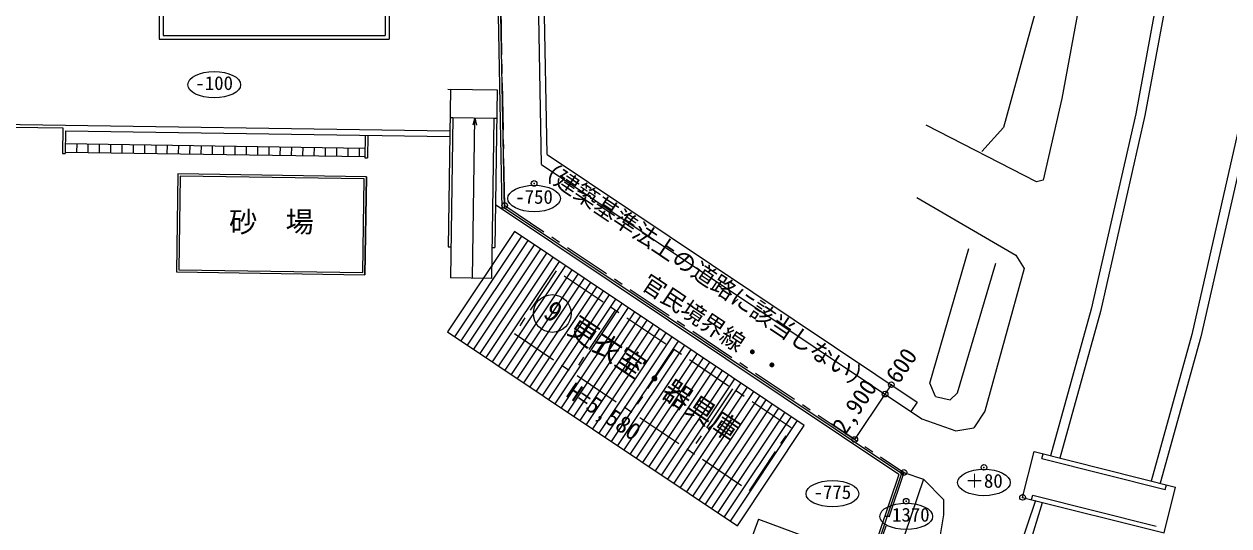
# Model space of a CAD drawing. Units: millimetres at full size, sheet at 1:500. Extents: x -140000 to 140000, y -100000 to 100000.
# Drawn here: x 39486 to 103444, y -19135 to 7476 of the extents above; entities that cross this region are included whole.
import ezdxf
from ezdxf.enums import TextEntityAlignment as Align

# ---------------------------------------------------------------- set-up
doc = ezdxf.new("R2010")
doc.units = ezdxf.units.MM
doc.header["$LTSCALE"] = 500
doc.header["$PDMODE"] = 32
doc.header["$PDSIZE"] = 300
doc.linetypes.add('CHAIN1', pattern=[8, 5, -1, 1, -1])
for name, color, linetype in [('5-0', 4, 'CHAIN1'), ('5-3', 6, 'Continuous'), ('5-A', 3, 'Continuous'), ('5-B', 7, 'Continuous'), ('5-C', 4, 'Continuous'), ('D-8', 7, 'Continuous'), ('D-9', 4, 'Continuous'), ('D-B', 7, 'Continuous')]:
    doc.layers.add(name, color=color, linetype=linetype)
doc.styles.add('ＭＳ ゴシック', font='')
doc.styles.get('ＭＳ ゴシック').set_extended_font_data('MS Gothic')

msp = doc.modelspace()

# ---------------------------------------------------------------- linework, layer by layer
at = {"layer": '5-0'}
for p, q in [((80211, -13943), (67738, -5610.9)), ((70856.3, -7693.9), (68634.4, -11020.1)), ((73974.5, -9776.9), (71752.6, -13103.1)), ((77092.8, -11860), (74870.9, -15186.1)), ((77989.2, -17269.1), (80211, -13943))]:
    msp.add_line(p, q, dxfattribs=at)
msp.add_lwpolyline([(67738, -5610.9), (65516.1, -8937.1), (77989.2, -17269.1)], dxfattribs=at)
at = {"layer": '5-3', "color": 7}
for p, q in [((46660.6, 10371.2), (46660.6, 6671.2)), ((58660.6, 10371.2), (58660.6, 6871.2)), ((58860.6, 10371.2), (58860.6, 6671.2)), ((46660.6, 6671.2), (58860.6, 6671.2))]:
    msp.add_line(p, q, dxfattribs=at)
at = {"layer": '5-3', "color": 3}
for p, q in [((80904.5, -13804.9), (65521.1, -3528.7)), ((77349.5, -19126.8), (80904.5, -13804.9)), ((78475.8, -18781.9), (72932.8, -33791)), ((78475.8, -18781.9), (84010.5, -20825.8))]:
    msp.add_line(p, q, dxfattribs=at)
at = {"layer": '5-3', "color": 7}
msp.add_lwpolyline([(46860.6, 10371.2), (46860.6, 6871.2), (58660.6, 6871.2)], dxfattribs=at)
at = {"layer": '5-3', "color": 3}
msp.add_lwpolyline([(65521.1, -3528.7), (61966.1, -8850.6), (77349.5, -19126.8)], dxfattribs=at)
at = {"layer": '5-A'}
msp.add_circle((67521, -7871.1), 1000, dxfattribs=at)
at = {"layer": '5-C'}
for p, q in [((65895.3, -3778.7), (62340.3, -9100.5)), ((66227.9, -4000.9), (62672.9, -9322.7)), ((66560.5, -4223.1), (63005.5, -9544.9)), ((66893.2, -4445.3), (63338.1, -9767.1)), ((67225.8, -4667.4), (63670.8, -9989.3)), ((67558.4, -4889.6), (64003.4, -10211.5)), ((67891, -5111.8), (64336, -10433.6)), ((68223.6, -5334), (64668.6, -10655.8)), ((68556.2, -5556.2), (65001.2, -10878)), ((68888.8, -5778.4), (65333.8, -11100.2)), ((69221.5, -6000.6), (65666.4, -11322.4)), ((69554.1, -6222.8), (65999.1, -11544.6)), ((69886.7, -6444.9), (66331.7, -11766.8)), ((70219.3, -6667.1), (66664.3, -11989)), ((70551.9, -6889.3), (66996.9, -12211.2)), ((70884.5, -7111.5), (67329.5, -12433.3)), ((71217.1, -7333.7), (67662.1, -12655.5)), ((71549.8, -7555.9), (67994.7, -12877.7)), ((71882.4, -7778.1), (68327.4, -13099.9)), ((72215, -8000.3), (68660, -13322.1)), ((72547.6, -8222.5), (68992.6, -13544.3)), ((72880.2, -8444.6), (69325.2, -13766.5)), ((73212.8, -8666.8), (69657.8, -13988.7)), ((73545.4, -8889), (69990.4, -14210.8)), ((73878.1, -9111.2), (70323, -14433)), ((74210.7, -9333.4), (70655.7, -14655.2)), ((74543.3, -9555.6), (70988.3, -14877.4)), ((74875.9, -9777.8), (71320.9, -15099.6)), ((75208.5, -10000), (71653.5, -15321.8)), ((75541.1, -10222.1), (71986.1, -15544)), ((75873.7, -10444.3), (72318.7, -15766.2)), ((76206.4, -10666.5), (72651.3, -15988.4)), ((76539, -10888.7), (72984, -16210.5)), ((76871.6, -11110.9), (73316.6, -16432.7)), ((77204.2, -11333.1), (73649.2, -16654.9)), ((77536.8, -11555.3), (73981.8, -16877.1)), ((77869.4, -11777.5), (74314.4, -17099.3)), ((78202, -11999.7), (74647, -17321.5)), ((78534.7, -12221.8), (74979.6, -17543.7)), ((78867.3, -12444), (75312.3, -17765.9)), ((79199.9, -12666.2), (75644.9, -17988.1)), ((79532.5, -12888.4), (75977.5, -18210.2)), ((79865.1, -13110.6), (76310.1, -18432.4)), ((80197.7, -13332.8), (76642.7, -18654.6)), ((80530.3, -13555), (76975.3, -18876.8))]:
    msp.add_line(p, q, dxfattribs=at)
at = {"layer": 'D-8'}
for p, q in [((101547.8, 41034.5), (94576.3, 3534.6)), ((105483.7, 40321.2), (98494.4, 2725.1)), ((66960.3, 31.7), (66380.7, 31551)), ((67250.6, 559.3), (66680.6, 31563.6)), ((94576.3, 3534.6), (93591.3, -795.8)), ((93224.1, -887.9), (87376, 2112.8)), ((67250.6, 559.3), (86898.9, -12565.9)), ((93591.3, -795.8), (93224.1, -887.9)), ((86873.7, -1727.3), (92129, -4772.6)), ((92129, -4772.6), (92582.7, -5488.8)), ((101956.3, -9106.6), (99796.4, -16878.4)), ((86898.9, -12565.9), (86565.6, -13064.8)), ((88949.5, -14096.5), (89904.2, -13941.1)), ((92491.1, -17623.5), (93099.3, -15198.6)), ((93099.3, -15198.6), (100606.8, -17081.7)), ((93518.7, -15561.5), (93579.5, -15319.1)), ((93518.7, -15561.5), (100065.8, -17203.7)), ((86188.5, -16300.4), (87230.7, -16652.4)), ((88314.9, -17755.6), (87230.7, -16652.4)), ((100065.8, -17203.7), (100126.7, -16961.2)), ((93177.5, -17795.7), (85514.3, -40486.1)), ((88312, -18543), (88314.9, -17755.6)), ((87923.1, -20852.7), (88312, -18543))]:
    msp.add_line(p, q, dxfattribs=at)
at = {"layer": 'D-8', "color": 4}
for p, q in [((105975.7, 40232), (98984.1, 2623.9)), ((98984.1, 2623.9), (96622.2, -7759.5)), ((96622.2, -7759.5), (94460, -15539.9)), ((101471.4, -8984.1), (99311.3, -16756.7)), ((87230.7, -16652.4), (79827.2, -38573.8))]:
    msp.add_line(p, q, dxfattribs=at)
at = {"layer": 'D-8', "linetype": 'CHAIN1'}
for p, q in [((65000, -2146.4), (64381.9, 31467)), ((65000, -2146.4), (86188.5, -16300.4)), ((86188.5, -16300.4), (79556.6, -35937.1))]:
    msp.add_line(p, q, dxfattribs=at)
at = {"layer": 'D-8', "color": 4}
for points in [[(112304.1, 47318.1), (110895.6, 39340.4), (103881.7, 1612.1), (101471.4, -8984.1)], [(93987.2, 11139.9), (91483.7, 1993.8), (90336.5, 724)], [(87862.3, -12272.3), (87565.2, -11568.3), (89641.3, -4432.2)], [(87862.3, -12272.3), (88649.4, -12454), (89036.6, -12071.8), (91071, -5201.5)], [(88260.8, -34430.6), (90718.5, -27158.8), (93544.5, -17887.7)]]:
    msp.add_lwpolyline(points, dxfattribs=at)
at = {"layer": 'D-8'}
for points in [[(111387.6, 39251.3), (104371.5, 1510.9), (101956.3, -9106.6)], [(98494.4, 2725.1), (96137.3, -7637), (93974.8, -15418.2)], [(66960.3, 31.7), (87149.5, -13454.9), (88949.5, -14096.5)], [(92582.7, -5488.8), (90480.7, -13052.5), (89904.2, -13941.1)], [(92491.1, -17623.5), (99998.6, -19506.5), (100606.8, -17081.7)], [(92971.3, -17743.9), (93032.1, -17501.5), (99579.3, -19143.6)]]:
    msp.add_lwpolyline(points, dxfattribs=at)
at = {"layer": 'D-8', "color": 4}
for p in [(65000, -2146.4), (86188.5, -16300.4), (92491.1, -17623.5)]:
    msp.add_point(p, dxfattribs=at)
at = {"layer": 'D-9', "color": 7}
for p, q in [((64863.6, -2343.9), (64242, 31461.2)), ((64982.4, -2278.9), (64362, 31466.2)), ((62121.8, 4019.7), (61999.7, -4329.4)), ((38890.4, 2009.3), (41540.1, 1970.5)), ((41540.1, 1970.5), (41520.3, 620.7)), ((62099.9, 2519.8), (62249.9, 2517.6)), ((62249.9, 2517.6), (62125.5, -5981.5)), ((63409.7, 2500.7), (63507.6, 2112.8)), ((64419.7, 2485.9), (64295.3, -6013.2)), ((64419.7, 2485.9), (64569.6, 2483.7)), ((41687.9, 1818.4), (41670.3, 618.5)), ((41687.9, 1818.4), (62085.2, 1519.9)), ((57736.1, 1583.6), (57718.6, 383.7)), ((41677.9, 1138.4), (57576.2, 905.8)), ((41520.3, 620.7), (41670.3, 618.5)), ((85919.5, -16409.4), (64502.5, -2102.7)), ((86062.6, -16360.6), (64982.4, -2278.9)), ((61999.7, -4329.4), (62149.6, -4331.6)), ((64319.5, -4363.4), (64469.4, -4365.6)), ((64295.3, -6013.2), (62125.5, -5981.5)), ((86062.6, -16360.6), (79462.6, -35903)), ((86088.7, -16233.8), (86022.1, -16333.6)), ((86022.1, -16333.6), (86188.5, -16300.4)), ((86022.1, -16333.6), (86121.9, -16400.2)), ((86188.5, -16300.4), (86088.7, -16233.8)), ((86121.9, -16400.2), (86188.5, -16300.4))]:
    msp.add_line(p, q, dxfattribs=at)
at = {"layer": 'D-9'}
for p, q in [((36360.6, 2196.3), (62089.6, 1819.9)), ((62249.9, 2517.6), (64419.7, 2485.9)), ((41671.3, 688.5), (57569.6, 455.9)), ((42277.9, 1129.7), (42271.3, 679.7)), ((42877.8, 1120.9), (42871.2, 670.9)), ((43477.7, 1112.1), (43471.1, 662.2)), ((44077.7, 1103.3), (44071.1, 653.4)), ((44677.6, 1094.6), (44671, 644.6)), ((45277.5, 1085.8), (45270.9, 635.8)), ((45877.5, 1077), (45870.9, 627)), ((46477.4, 1068.2), (46470.8, 618.3)), ((47077.3, 1059.4), (47070.8, 609.5)), ((47677.3, 1050.7), (47670.7, 600.7)), ((48277.2, 1041.9), (48270.6, 591.9)), ((48877.1, 1033.1), (48870.6, 583.2)), ((49477.1, 1024.3), (49470.5, 574.4)), ((50077, 1015.6), (50070.4, 565.6)), ((50677, 1006.8), (50670.4, 556.8)), ((51276.9, 998), (51270.3, 548)), ((51876.8, 989.2), (51870.2, 539.3)), ((52476.8, 980.4), (52470.2, 530.5)), ((53076.7, 971.7), (53070.1, 521.7)), ((53676.6, 962.9), (53670.1, 512.9)), ((54276.6, 954.1), (54270, 504.2)), ((54876.5, 945.3), (54869.9, 495.4)), ((55476.4, 936.6), (55469.9, 486.6)), ((56076.4, 927.8), (56069.8, 477.8)), ((56676.3, 919), (56669.7, 469.1)), ((57276.2, 910.2), (57269.7, 460.3)), ((57532.2, -733.7), (47773.3, -590.9)), ((57654, -615.5), (57577.9, -5814.9)), ((57459.7, -5693.2), (57532.2, -733.7))]:
    msp.add_line(p, q, dxfattribs=at)
at = {"layer": 'D-9', "color": 7}
for points in [[(61971.8, 4021.9), (64591.6, 3983.5), (64469.4, -4365.6)], [(63285.4, -5998.4), (63409.7, 2500.7), (63300.6, 2115.9)], [(57586.2, 1585.8), (57568.6, 385.9), (57718.6, 383.7)], [(85919.5, -16409.4), (79349.8, -35862.1), (74544.8, -48243), (70139.2, -58842.1), (64535.3, -72199.6), (60483.3, -80821.5)]]:
    msp.add_lwpolyline(points, dxfattribs=at)
at = {"layer": 'D-9'}
for points in [[(57654, -615.5), (47655, -469.2), (47579, -5668.6)], [(47579, -5668.6), (57577.9, -5814.9), (57654, -615.5)], [(47773.3, -590.9), (47700.7, -5550.4), (57459.7, -5693.2)]]:
    msp.add_lwpolyline(points, dxfattribs=at)
at = {"layer": 'D-B'}
for p, q in [((83581.3, -14558.8), (85192.2, -12147.4)), ((85192.2, -12147.4), (85525.5, -11648.4)), ((83581.3, -14558.8), (82334, -13725.6))]:
    msp.add_line(p, q, dxfattribs=at)
for centre, major_axis in [((49579.7, 4262.8), (-1400, 0)), ((66560.2, -1773.8), (1400, 0)), ((90439.6, -16833.2), (1400, 0)), ((82397.4, -17427.6), (1400, 0)), ((86311.2, -18629.9), (1400, 0))]:
    msp.add_ellipse(centre, major_axis=major_axis, ratio=0.5, dxfattribs=at)
for p in [(66560.2, -973.8), (85525.5, -11648.4), (85192.2, -12147.4), (83581.3, -14558.8), (90439.6, -16033.2), (86311.2, -17829.9)]:
    msp.add_point(p, dxfattribs=at)

# ---------------------------------------------------------------- texts
at = {"layer": '5-A', "style": 'ＭＳ ゴシック'}
msp.add_text('砂\u3000場', height=1100, dxfattribs=at).set_placement((50366.5, -3892), align=Align.BOTTOM_LEFT)
for s, p in [('9', (66792.5, -8286.5)), ('更衣室・器具庫', (68081.4, -9147.4))]:
    msp.add_text(s, height=1100, rotation=326.257, dxfattribs=at).set_placement(p, align=Align.BOTTOM_LEFT)
at = {"layer": '5-B', "style": 'ＭＳ ゴシック'}
msp.add_text('H=5,580', height=916.4, rotation=326.257, dxfattribs=at).set_placement((68047.1, -12461.7), align=Align.BOTTOM_LEFT)
at = {"layer": 'D-8', "style": 'ＭＳ ゴシック'}
msp.add_text('官民境界線・・', height=916.4, rotation=326.257, dxfattribs=at).set_placement((72011.8, -6710.1), align=Align.BOTTOM_LEFT)
at = {"layer": 'D-B', "color": 4, "style": 'ＭＳ ゴシック'}
for s, p in [('-100', (48579.7, 3762.8)), ('-750', (65560.2, -2273.8)), ('＋80', (89439.6, -17333.2)), ('-775', (81397.4, -17927.6)), ('-1370', (85061.2, -19129.9))]:
    msp.add_text(s, height=733.1, dxfattribs=at).set_placement(p, align=Align.BOTTOM_LEFT)
at = {"layer": 'D-B', "style": 'ＭＳ ゴシック'}
for s, rotation, p in [('（建築基準法上の道路に該当しない）', 326.257, (66346.3, -506.3)), ('600', 56.257, (86142.1, -11814.8)), ('2,900', 56.257, (83310.9, -14513.5))]:
    msp.add_text(s, height=916.4, rotation=rotation, dxfattribs=at).set_placement(p, align=Align.BOTTOM_LEFT)

doc.saveas('drawing.dxf')
